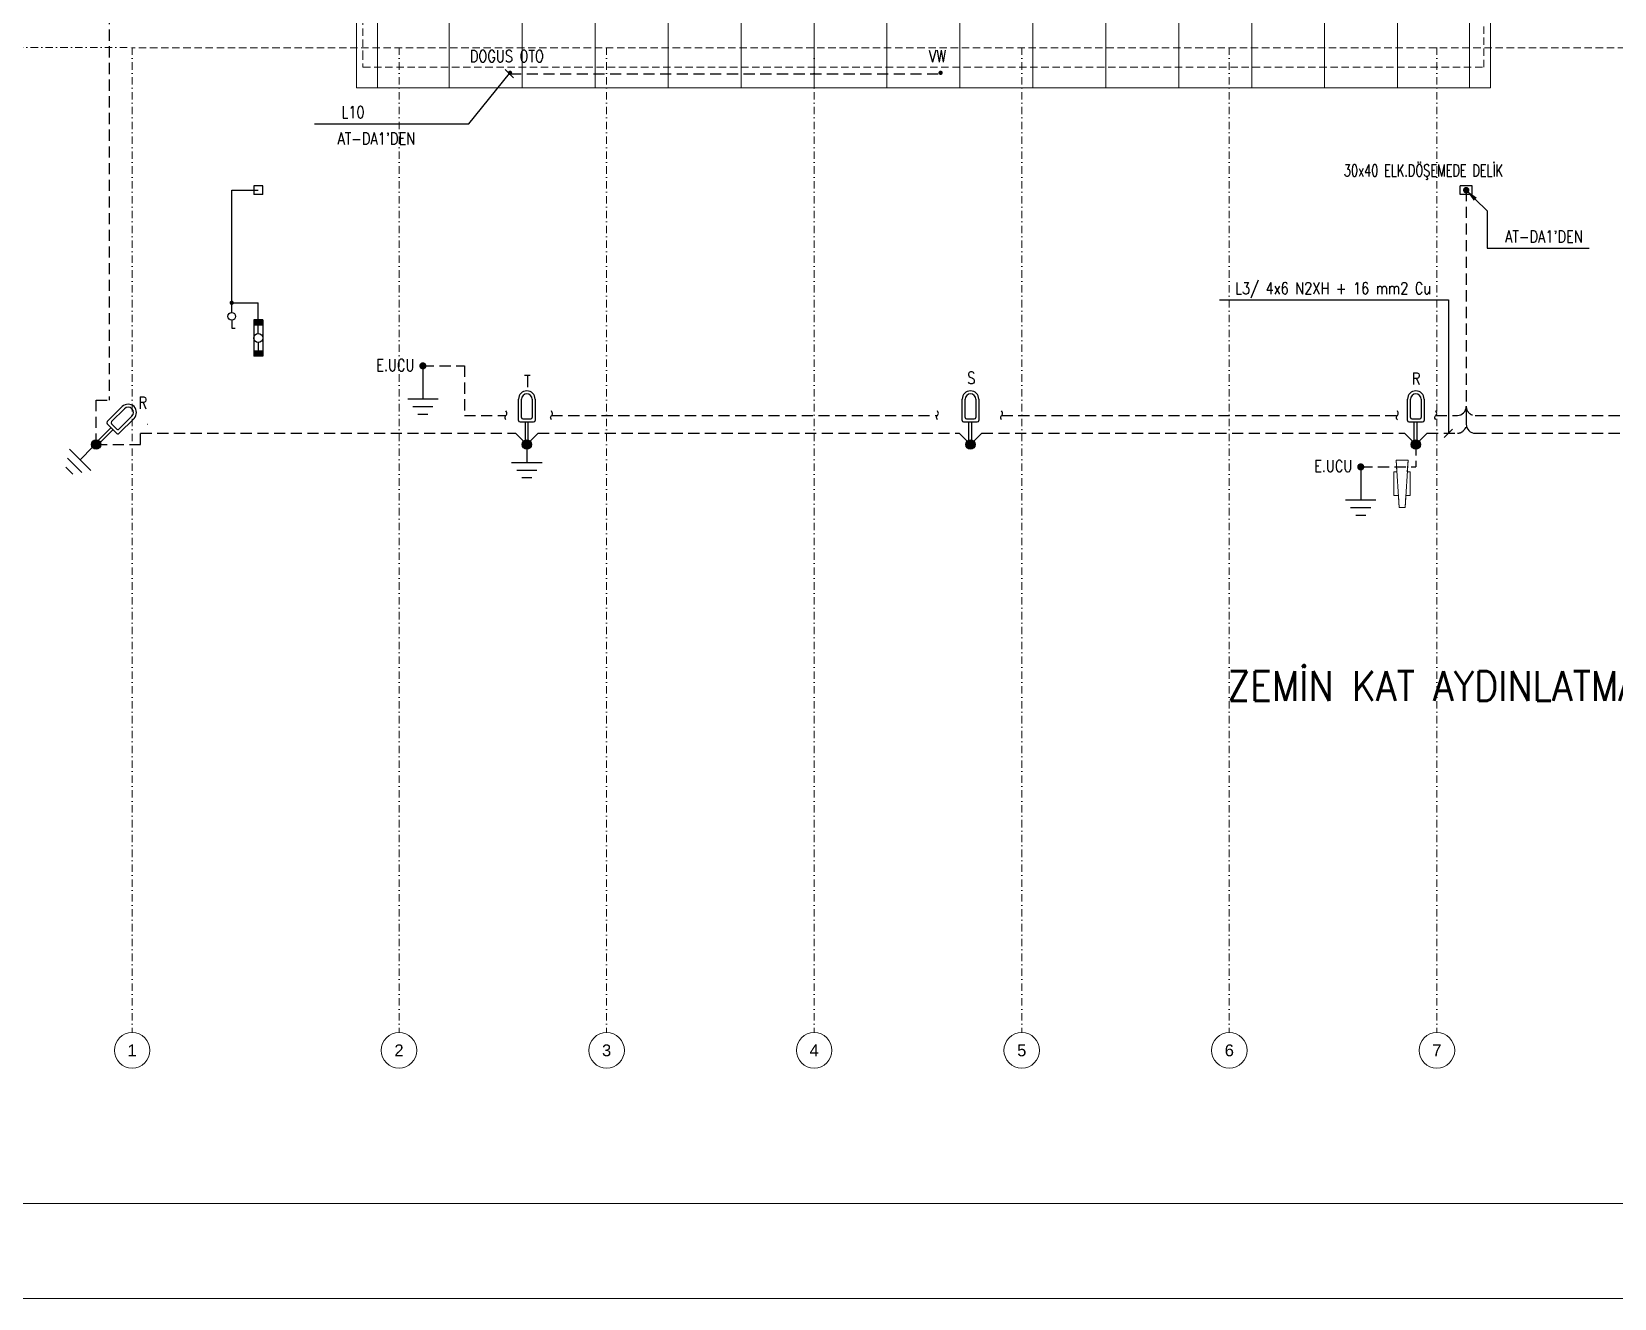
# Model space of a CAD drawing. Header units: metres. Extents: x -13316 to 152404, y -3899 to 30226.
# Drawn here: x 111981 to 117318, y -3899 to 373 of the extents above; entities that cross this region are included whole.
import ezdxf
from ezdxf.enums import TextEntityAlignment as Align

# ---------------------------------------------------------------- set-up
doc = ezdxf.new("R2010")
doc.units = ezdxf.units.M
doc.header["$LTSCALE"] = 100
doc.header["$MEASUREMENT"] = 0
for name, pattern in [('DASHDOT2', [0.5, 0.25, -0.125, 0, -0.125]), ('DOT2', [0.125, 0, -0.125]), ('HIDDEN', [0.375, 0.25, -0.125])]:
    doc.linetypes.add(name, pattern=pattern)
doc.layers.get('0').update_dxf_attribs({"color": 9, "lineweight": 9})
for name, color, linetype, lineweight in [('06A', 9, 'Continuous', 9), ('06C', 9, 'Continuous', 9), ('06D', 9, 'Continuous', 9), ('15', 9, 'Continuous', 9), ('20', 9, 'DOT2', 9), ('21', 9, 'Continuous', 9), ('24', 9, 'DASHDOT2', 9), ('40A', 9, 'Continuous', 9), ('E-2x36 W SIVAÜSTÜ FLUORESAN ARMATÜR (ETANŞ)', 7, 'Continuous', 30), ('E-ANAHTAR', 7, 'Continuous', 30), ('E-AŞAĞIDAN GELEN HAT', 7, 'Continuous', 30), ('E-DATA BAGLATI UCU', 7, 'Continuous', 30), ('E-KABLO', 7, 'Continuous', 30), ('E-KOLON', 7, 'Continuous', 30), ('E-SOKAK AYDINLATMA ARMATÜRÜ', 7, 'Continuous', 30), ('E-YAZI', 7, 'Continuous', 30)]:
    doc.layers.add(name, color=color, linetype=linetype, lineweight=lineweight)
doc.styles.add('Arial', font='arial.ttf', dxfattribs={"height": 2.5})
doc.styles.add('E-YAZI', font='txttw.shx')

# ---------------------------------------------------------------- blocks, each defined once
blk = doc.blocks.new('p-harpusta-ust')
at = {"layer": '06A'}
for points in [[(2204.5, 3700), (712.5, 3700), (712.5, 3595), (729.5, 3595), (729.5, 3683), (2237.5, 3683), (2237.5, -103), (729.5, -103), (729.5, -3), (-30.5, -3), (-30.5, -20), (712.5, -20), (712.5, -120), (2204.5, -120)], [(712.5, 3700), (729.5, 3683)], [(920, 3700), (920, 3683)], [(1115, 3700), (1115, 3683)], [(1310, 3700), (1310, 3683)], [(1505, 3700), (1505, 3683)], [(1700, 3700), (1700, 3683)], [(1895, 3700), (1895, 3683)], [(2062, 3700), (2062, 3683)], [(2472.5, 3700), (2472.5, 3702), (2204.5, 3702), (2204.5, 3683)], [(2472.5, -120), (2472.5, 3700)], [(2204.5, -75), (757.5, -75), (757.5, 25), (-30.5, 25), (-30.5, 0), (732.5, 0), (732.5, -100), (2234.5, -100), (2234.5, 3680), (732.5, 3680), (732.5, 3595), (757.5, 3595), (757.5, 3655), (2204.5, 3655)], [(732.5, 3680), (757.5, 3655)], [(920, 3680), (920, 3655)], [(1115, 3680), (1115, 3655)], [(1310, 3680), (1310, 3655)], [(1505, 3680), (1505, 3655)], [(1700, 3680), (1700, 3655)], [(1895, 3680), (1895, 3655)], [(2062, 3680), (2062, 3655)], [(2204.5, 3656), (2204.5, 3680)], [(2204.5, -100), (2204.5, 3656)], [(2234.5, 3631), (2204.5, 3631)], [(2234.5, 3656), (2234.5, -76)], [(2472.5, 3631), (2237.5, 3631)], [(2237.5, 3631), (2378.5, 3631)], [(2234.5, 3389), (2204.5, 3389)], [(2472.5, 3389), (2237.5, 3389)], [(2234.5, 3143), (2204.5, 3143)], [(2472.5, 3143), (2237.5, 3143)], [(2237.5, 3143), (2378.5, 3143)], [(2234.5, 2897), (2204.5, 2897)], [(2472.5, 2897), (2237.5, 2897)], [(2237.5, 2897), (2378.5, 2897)], [(2234.5, 2651), (2204.5, 2651)], [(2472.5, 2651), (2237.5, 2651)], [(2237.5, 2651), (2378.5, 2651)], [(2234.5, 2405), (2204.5, 2405)], [(2472.5, 2405), (2237.5, 2405)], [(2237.5, 2405), (2378.5, 2405)], [(2234.5, 2159), (2204.5, 2159)], [(2472.5, 2159), (2237.5, 2159)], [(2237.5, 2159), (2378.5, 2159)], [(-947.5, 2083), (-947.5, 2083), (-902.5, 2083), (-902.5, 460), (-947.5, 460), (-947.5, 2083)], [(-902.5, 2032.5), (-947.5, 2032.5)], [(2234.5, 1913), (2204.5, 1913)], [(2472.5, 1913), (2237.5, 1913)], [(2237.5, 1913), (2378.5, 1913)], [(-902.5, 1847.5), (-947.5, 1847.5)], [(-902.5, 1662.5), (-947.5, 1662.5)], [(2229.5, 1667), (2204.5, 1667)], [(2472.5, 1667), (2232.5, 1667)], [(2232.5, 1667), (2378.5, 1667)], [(-902.5, 1477.5), (-947.5, 1477.5)], [(2229.5, 1421), (2204.5, 1421)], [(2472.5, 1421), (2232.5, 1421)], [(2232.5, 1421), (2378.5, 1421)], [(-902.5, 1292.5), (-947.5, 1292.5)], [(2229.5, 1175), (2204.5, 1175)], [(2472.5, 1175), (2232.5, 1175)], [(2232.5, 1175), (2378.5, 1175)], [(-902.5, 1107.5), (-947.5, 1107.5)], [(-902.5, 922.5), (-947.5, 922.5)], [(2229.5, 929), (2204.5, 929)], [(2472.5, 929), (2232.5, 929)], [(2232.5, 929), (2378.5, 929)], [(-902.5, 737.5), (-947.5, 737.5)], [(2229.5, 683), (2204.5, 683)], [(2472.5, 683), (2232.5, 683)], [(2232.5, 683), (2378.5, 683)], [(-902.5, 552.5), (-947.5, 552.5)], [(2229.5, 437), (2204.5, 437)], [(2472.5, 437), (2232.5, 437)], [(2232.5, 437), (2378.5, 437)], [(2229.5, 191), (2204.5, 191)], [(2472.5, 191), (2232.5, 191)], [(2232.5, 191), (2378.5, 191)], [(165, 0), (165, 25)], [(350, 0), (350, 25)], [(535, 0), (535, 25)], [(712.5, -20), (757.5, 25)], [(165, -20), (165, -3)], [(350, -20), (350, -3)], [(535, -20), (535, -3)], [(2229.5, -51), (2204.5, -51)], [(2472.5, -51), (2232.5, -51)], [(2232.5, -51), (2378.5, -51)], [(712.5, -120), (729.5, -103)], [(732.5, -100), (757.5, -75)], [(920, -100), (920, -75)], [(920, -120), (920, -103)], [(1115, -100), (1115, -75)], [(1115, -120), (1115, -102.9)], [(1310, -100), (1310, -75)], [(1310, -120), (1310, -102.9)], [(1505, -100), (1505, -75)], [(1505, -120), (1505, -102.9)], [(1700, -100), (1700, -75)], [(1700, -120), (1700, -102.9)], [(1895, -100), (1895, -75)], [(1895, -120), (1895, -102.9)], [(2062, -100), (2062, -75)], [(2062, -120), (2062, -102.9)], [(2472.5, -120), (2472.5, -122), (2204.5, -122), (2204.5, -103)]]:
    blk.add_lwpolyline(points, dxfattribs=at)
at = {"layer": '06D'}
blk.add_lwpolyline([(2237.5, -103), (2237.5, 3683), (2252.5, 3683), (2252.5, -103), (2237.5, -103)], dxfattribs=at)
at = {"layer": '06D', "linetype": 'HIDDEN'}
for points in [[(2204.5, 3660), (2209.5, 3660), (2209.5, -80), (752.5, -80), (752.5, 20), (-30.5, 20)], [(732.5, 3595), (732.5, 3680), (1572.5, 3680), (2204.5, 3680)], [(752.5, 3595), (752.5, 3660), (1572.5, 3660), (2204.5, 3660)], [(2234.5, -100), (2352.5, -100), (2402.5, -100), (2402.5, 3680), (2234.5, 3680)], [(-927.5, 460), (-927.5, 2083)], [(-907.5, 460), (-907.5, 2083)], [(-30.5, 0), (732.5, 0), (732.5, -100), (2204.5, -100)]]:
    blk.add_lwpolyline(points, dxfattribs=at)
at = {"layer": '15'}
blk.add_lwpolyline([(729.5, 3595), (729.5, 3683), (2237.5, 3683), (2237.5, -103), (729.5, -103), (729.5, -3), (-30.5, -3), (-30.5, 0), (732.5, 0), (732.5, -100), (2234.5, -100), (2234.5, 3680), (732.5, 3680), (732.5, 3595)], close=True, dxfattribs=at)
blk = doc.blocks.new('p-cati_vw')
at = {"layer": '06D', "rotation": 1.082915e-10}
blk.add_blockref('p-harpusta-ust', (947.5, -3600), dxfattribs=at)
blk = doc.blocks.new('pilon-vw')
at = {"layer": '06C'}
blk.add_lwpolyline([(120, 7.5), (120, -7.5), (40, -7.5), (39.4, 2.5), (0, 0), (0, 40), (40, 37.5), (40, 47.5), (120, 47.5), (119.1, 32.6), (160, 30), (160, 10)], close=True, dxfattribs=at)
for points in [[(0, 0), (0, 40)], [(0, 40), (160, 30)], [(0, 0), (160, 10)], [(40, 37.5), (40, 47.5), (120, 47.5), (120, 32.5)], [(40, 2.5), (40, -7.5), (120, -7.5), (120, 7.5)], [(160, 10), (160, 30)]]:
    blk.add_lwpolyline(points, dxfattribs=at)
blk = doc.blocks.new('0_aks')
at = {"linetype": 'Continuous'}
blk.add_circle((0, 0), 3, dxfattribs=at)
at = {"style": 'Arial'}
blk.add_attdef('AKS', text='', height=2, dxfattribs=at).set_placement((0, 0), align=Align.MIDDLE_CENTER)
blk = doc.blocks.new('p-akslar_yeni')
at = {"layer": '24'}
for points in [[(2164.8, -8575), (6415, -8575)], [(6415, -8575), (6415, -11897.2)], [(7315, -8575), (7315, -11897.2)], [(8015, -8575), (8015, -11897.2)], [(8715, -8575), (8715, -11897.2)], [(9415, -8575), (9415, -11897.2)], [(10115, -8575), (10115, -11897.2)], [(10815, -8575), (10815, -11897.2)]]:
    blk.add_lwpolyline(points, dxfattribs=at)
at = {"layer": '21', "xscale": 20, "yscale": 20, "zscale": 20}
for p, values in [((6415, -11957.2), {'AKS': '1'}), ((7315, -11957.2), {'AKS': '2'}), ((8015, -11957.2), {'AKS': '3'}), ((8715, -11957.2), {'AKS': '4'}), ((9415, -11957.2), {'AKS': '5'}), ((10115, -11957.2), {'AKS': '6'}), ((10815, -11957.2), {'AKS': '7'})]:
    blk.add_blockref('0_aks', p, dxfattribs=at).add_auto_attribs(values)
blk = doc.blocks.new('SOKAK AYDINLATMA ARMATÜRÜ')
at = {"layer": 'E-SOKAK AYDINLATMA ARMATÜRÜ', "color": 4}
for p, q in [((-28, 81.2), (-28, 152.8)), ((-18, 91.2), (-18, 152.8)), ((18, 152.8), (18, 91.2)), ((28, 152.8), (28, 81.2)), ((-23, 76.2), (23, 76.2)), ((-13, 86.2), (13, 86.2)), ((-5, 0), (-5, 76.2)), ((5, 0), (5, 76.2))]:
    blk.add_line(p, q, dxfattribs=at)
at = {"layer": 'E-SOKAK AYDINLATMA ARMATÜRÜ', "color": 4, "const_width": 15.7}
blk.add_lwpolyline([(0, -7.9, 1), (0, 7.9, 1)], format="xyb", close=True, dxfattribs=at)
at = {"layer": 'E-SOKAK AYDINLATMA ARMATÜRÜ', "color": 4}
blk.add_circle((0, 0), 15.7, dxfattribs=at)
for centre, radius, start, end in [((0, 152.8), 28, 0, 180), ((0, 152.8), 18, 0, 180), ((-23, 81.2), 5, 180, 270), ((-13, 91.2), 5, 180, 270), ((13, 91.2), 5, 270, 0), ((23, 81.2), 5, 270, 0)]:
    blk.add_arc(centre, radius, start, end, dxfattribs=at)
blk = doc.blocks.new('10_DATA BAGLATI UCU 08')
at = {"layer": 'E-DATA BAGLATI UCU', "color": 4}
blk.add_line((0, 51), (0, 0), dxfattribs=at)
at = {"layer": 'E-DATA BAGLATI UCU', "color": 4, "const_width": 12}
blk.add_lwpolyline([(-6, 51, 1), (6, 51, 1)], format="xyb", close=True, dxfattribs=at)
blk = doc.blocks.new('E-TOPRAKLAMA ÇUBUĞU')
at = {"layer": 'E-KOLON', "color": 4}
for p, q in [((0, 0), (0, -61.6)), ((51.2, -61.6), (-51.2, -61.6)), ((34.1, -87.2), (-34.1, -87.2)), ((17.1, -112.8), (-17.1, -112.8))]:
    blk.add_line(p, q, dxfattribs=at)
blk = doc.blocks.new('100_AŞAĞIDAN GELEN HAT')
at = {"layer": 'E-AŞAĞIDAN GELEN HAT', "color": 3, "linetype": 'Continuous'}
blk.add_line((-1.91, -1.91), (-4.38, -4.38), dxfattribs=at)
at = {"layer": 'E-AŞAĞIDAN GELEN HAT', "color": 4, "linetype": 'Continuous', "const_width": 0.675}
blk.add_lwpolyline([(-0.34, 0, 1), (0.34, 0, 1)], format="xyb", close=True, dxfattribs=at)
at = {"layer": 'E-AŞAĞIDAN GELEN HAT', "color": 3, "linetype": 'Continuous'}
blk.add_solid([(-2.23, -1.59), (-1.59, -2.23), (0, 0)], dxfattribs=at)
blk = doc.blocks.new('rez1')
at = {"layer": 'E-KABLO', "color": 2, "linetype": 'Continuous', "ltscale": 0.75}
for p, q in [((56660, 7738.8), (56660, 7708.8)), ((56690, 7738.8), (56660, 7738.8)), ((56690, 7708.8), (56660, 7708.8)), ((56690, 7708.8), (56690, 7738.8))]:
    blk.add_line(p, q, dxfattribs=at)
blk = doc.blocks.new('100_ANAHTAR')
at = {"layer": 'E-ANAHTAR', "color": 4}
for p, q in [((0, 5.35), (-0.71, 5.35)), ((0, 3.67), (0, 5.35)), ((0, 2.05), (0, 0))]:
    blk.add_line(p, q, dxfattribs=at)
blk.add_circle((0, 2.86), 0.81, dxfattribs=at)
blk = doc.blocks.new('100_2x36 W SIVAÜSTÜ FLUORESAN ARMATÜR (ETANŞ)')
at = {"layer": 'E-2x36 W SIVAÜSTÜ FLUORESAN ARMATÜR (ETANŞ)', "color": 4}
for p, q in [((-6.15, 1.5), (6.15, 1.5)), ((-6.15, 1.5), (-6.15, -1.5)), ((-1.5, 0), (-6.15, 0)), ((1.5, 0), (6.15, 0)), ((6.15, 1.5), (6.15, -1.5)), ((-6.15, -1.5), (6.15, -1.5))]:
    blk.add_line(p, q, dxfattribs=at)
blk.add_circle((0, 0), 1.5, dxfattribs=at)
for points in [[(-4.15, 1.5), (-4.15, -1.5), (-6.15, 1.5), (-6.15, -1.5)], [(4.15, 1.5), (4.15, -1.5), (6.15, 1.5), (6.15, -1.5)]]:
    blk.add_solid(points, dxfattribs=at)

msp = doc.modelspace()

# ---------------------------------------------------------------- linework, layer by layer
at = {"layer": '20', "linetype": 'HIDDEN'}
msp.add_lwpolyline([(124742.65, 318.68), (112317.65, 318.68)], dxfattribs=at)
at = {"layer": '40A'}
for points in [[(102479.28, 12921.44), (102479.28, -3898.56), (130459.28, -3898.56), (130459.28, 12921.44)], [(128299.52, -3578.56), (128299.52, 12601.44), (102799.28, 12601.44), (102799.28, -3578.56)]]:
    msp.add_lwpolyline(points, close=True, dxfattribs=at)
at = {"layer": 'E-KABLO', "color": 6, "linetype": 'HIDDEN', "ltscale": 1.5}
for p, q in [((112242.75, 492.72), (112242.75, -869.12)), ((113594.39, 230.95), (115046.36, 230.95)), ((116818.93, -161.3), (116818.93, -890.99)), ((112198.5, -1019.12), (112198.5, -869.12)), ((112198.5, -869.12), (112242.75, -869.12)), ((112348.5, -980.99), (113612.9, -980.99)), ((112348.5, -1019.12), (112348.5, -980.99)), ((113689.22, -980.99), (115108.94, -980.99)), ((115185.26, -980.99), (116610.7, -980.99)), ((116687.03, -980.99), (116788.93, -980.99)), ((116848.93, -980.99), (118111.89, -980.99)), ((112198.5, -1019.12), (112348.5, -1019.12))]:
    msp.add_line(p, q, dxfattribs=at)
at = {"layer": 'E-KABLO', "color": 0, "linetype": 'Continuous'}
for p, q in [((113454.93, 62.82), (113592.12, 231.76)), ((112934.89, 62.82), (113454.93, 62.82)), ((116889.05, -231.37), (116889.05, -356.7)), ((116889.05, -356.7), (117233.59, -356.7)), ((115986.5, -531.16), (116758.68, -531.16))]:
    msp.add_line(p, q, dxfattribs=at)
at = {"layer": 'E-KABLO', "color": 7, "linetype": 'Continuous'}
for p, q in [((113577.98, 245.9), (113606.26, 217.62)), ((116758.68, -531.16), (116758.68, -980.99)), ((116744.54, -995.13), (116772.83, -966.85))]:
    msp.add_line(p, q, dxfattribs=at)
at = {"layer": 'E-KABLO', "color": 2, "linetype": 'Continuous', "ltscale": 0.75}
for p, q in [((116798.93, -176.3), (116798.93, -146.3)), ((116838.93, -146.3), (116798.93, -146.3)), ((116838.93, -176.3), (116838.93, -146.3)), ((116838.93, -176.3), (116798.93, -176.3))]:
    msp.add_line(p, q, dxfattribs=at)
at = {"layer": 'E-KABLO', "color": 6}
for p, q in [((112655.85, -541.21), (112655.85, -161.3)), ((112655.85, -161.3), (112745.24, -161.3)), ((112655.85, -541.21), (112745.27, -541.21)), ((112745.27, -598.48), (112745.27, -541.21)), ((116818.93, -890), (116818.93, -950.99)), ((113651.06, -1019.12), (113612.9, -980.99)), ((113651.06, -1019.12), (113689.22, -980.99)), ((115147.1, -1019.12), (115108.94, -980.99)), ((115147.1, -1019.12), (115185.26, -980.99)), ((116648.87, -1019.12), (116610.7, -980.99)), ((116648.87, -1019.12), (116687.03, -980.99))]:
    msp.add_line(p, q, dxfattribs=at)
at = {"layer": 'E-KABLO', "color": 4, "linetype": 'HIDDEN', "ltscale": 1.5}
for p, q in [((113300.46, -753.86), (113440.47, -753.86)), ((113440.47, -753.86), (113440.47, -920.99)), ((113440.47, -920.99), (113580.67, -920.99)), ((113734.37, -920.99), (115035.76, -920.99)), ((115252.1, -920.99), (116586.63, -920.99)), ((116716.11, -920.99), (116788.93, -920.99)), ((116848.93, -920.99), (118091.42, -920.99)), ((116648.87, -1018.13), (116648.87, -1094.4)), ((116464.82, -1094.4), (116648.87, -1094.4))]:
    msp.add_line(p, q, dxfattribs=at)
at = {"layer": 'E-KABLO', "color": 5, "linetype": 'HIDDEN', "ltscale": 1.5}
msp.add_line((112372.3, -950.99), (112372.98, -950.99), dxfattribs=at)
at = {"layer": 'E-KABLO', "color": 4, "linetype": 'Continuous', "const_width": 7.2}
for points in [[(113597.99, 234.55, 1), (113590.79, 234.55, 1)], [(115049.96, 234.55, 1), (115042.76, 234.55, 1)], [(112659.45, -541.21, 1), (112652.25, -541.21, 1)]]:
    msp.add_lwpolyline(points, format="xyb", close=True, dxfattribs=at)
at = {"layer": 'E-KABLO', "color": 4}
msp.add_arc((116788.93, -890.99), 30, 270, 0, dxfattribs=at)
at = {"layer": 'E-KABLO', "color": 4, "linetype": 'HIDDEN', "ltscale": 1.5}
msp.add_arc((116848.93, -890.99), 30, 180, 270, dxfattribs=at)
at = {"layer": 'E-KABLO', "color": 6, "linetype": 'HIDDEN', "ltscale": 1.5}
msp.add_arc((116788.93, -950.99), 30, 270, 0, dxfattribs=at)
at = {"layer": 'E-KABLO', "color": 6, "ltscale": 1.5}
msp.add_arc((116848.93, -950.99), 30, 180, 270, dxfattribs=at)
at = {"layer": 'E-KABLO', "color": 3}
for points in [[(113580.74, -936.2), (113577.74, -925.53), (113583.6, -916.45), (113580.6, -905.78)], [(113734.45, -936.2), (113731.44, -925.53), (113737.31, -916.45), (113734.3, -905.78)], [(115035.83, -936.2), (115032.82, -925.53), (115038.69, -916.45), (115035.68, -905.78)], [(115252.17, -936.2), (115249.16, -925.53), (115255.03, -916.45), (115252.02, -905.78)], [(116586.7, -936.2), (116583.69, -925.53), (116589.56, -916.45), (116586.56, -905.78)], [(116716.19, -936.2), (116713.18, -925.53), (116719.05, -916.45), (116716.04, -905.78)]]:
    msp.add_spline(points, degree=3, dxfattribs=at)

# ---------------------------------------------------------------- block references
at = {"rotation": 269.9999999998917}
msp.add_blockref('pilon-vw', (116582.65, -1071.32), dxfattribs=at)
at = {"layer": '06D', "rotation": 269.9999999998917}
msp.add_blockref('p-cati_vw', (116798.49, 3603.68), dxfattribs=at)
at = {"layer": '24'}
msp.add_blockref('p-akslar_yeni', (105905, 8895), dxfattribs=at)
at = {"layer": 'E-2x36 W SIVAÜSTÜ FLUORESAN ARMATÜR (ETANŞ)', "xscale": 10, "yscale": 10, "zscale": 10, "rotation": 270}
msp.add_blockref('100_2x36 W SIVAÜSTÜ FLUORESAN ARMATÜR (ETANŞ)', (112745.27, -659.98), dxfattribs=at)
at = {"layer": 'E-ANAHTAR', "xscale": 16, "yscale": 16, "zscale": 16, "rotation": 179.999999999993}
msp.add_blockref('100_ANAHTAR', (112655.85, -541.21), dxfattribs=at)
at = {"layer": 'E-AŞAĞIDAN GELEN HAT', "xscale": -16, "yscale": 16, "zscale": 16}
msp.add_blockref('100_AŞAĞIDAN GELEN HAT', (116818.93, -161.3), dxfattribs=at)
at = {"layer": 'E-DATA BAGLATI UCU', "color": 3}
for p in [(113300.46, -804.84), (116463.22, -1145.59)]:
    msp.add_blockref('10_DATA BAGLATI UCU 08', p, dxfattribs=at)
at = {"layer": 'E-KABLO', "color": 2}
msp.add_blockref('rez1', (56070.24, -7885.08), dxfattribs=at)
at = {"layer": 'E-KABLO', "color": 6}
for p in [(113651.06, -1019.12), (115147.1, -1019.12), (116648.87, -1019.12)]:
    msp.add_blockref('SOKAK AYDINLATMA ARMATÜRÜ', p, dxfattribs=at)
at = {"layer": 'E-KABLO', "color": 6, "rotation": 315}
msp.add_blockref('SOKAK AYDINLATMA ARMATÜRÜ', (112198.5, -1019.12), dxfattribs=at)
at = {"layer": 'E-KOLON', "color": 6}
for p in [(113300.46, -804.84), (113651.06, -1019.12), (116463.22, -1145.59)]:
    msp.add_blockref('E-TOPRAKLAMA ÇUBUĞU', p, dxfattribs=at)
at = {"layer": 'E-KOLON', "color": 6, "rotation": 315}
msp.add_blockref('E-TOPRAKLAMA ÇUBUĞU', (112188.03, -1027.37), dxfattribs=at)

# ---------------------------------------------------------------- texts
at = {"layer": 'E-KABLO', "color": 3, "linetype": 'Continuous', "style": 'E-YAZI', "width": 0.8}
for s, p in [('DOGUS OTO', (113583.76, 290.69)), ('VW', (115035.72, 290.69)), ('L10', (113064.74, 101.76)), ("AT-DA1'DEN", (113143.41, 12.62)), ("AT-DA1'DEN", (117080.81, -317.76)), ('L3/ 4x6 N2XH + 16 mm2 Cu', (116369.85, -492.22)), ('T', (113652.92, -805.17)), ('S', (115149.88, -794.49)), ('R', (116650.05, -797.13)), ('R', (112355.99, -878.31))]:
    msp.add_text(s, height=40, dxfattribs=at).set_placement(p, align=Align.MIDDLE_CENTER)
at = {"layer": 'E-KABLO', "color": 3, "linetype": 'Continuous', "style": 'E-YAZI', "width": 0.7}
msp.add_text('30x40 ELK.DÖŞEMEDE DELİK', height=40, dxfattribs=at).set_placement((116406.2, -114.74))
at = {"layer": 'E-YAZI', "color": 3, "style": 'E-YAZI', "width": 0.8}
for p in [(113143.07, -771.34), (116305.83, -1111.65)]:
    msp.add_text('E.UCU', height=40, dxfattribs=at).set_placement(p)
at = {"layer": 'E-YAZI', "color": 4, "style": 'E-YAZI', "width": 0.9}
msp.add_text('ZEMİN KAT AYDINLATMA SİSTEMİ TESİSAT PLANI 1/200', height=100, dxfattribs=at).set_placement((116012.98, -1883.59))

doc.saveas('drawing.dxf')
